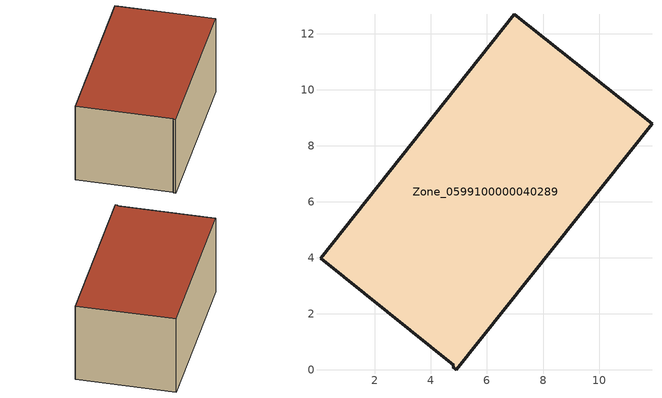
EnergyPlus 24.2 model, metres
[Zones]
Zone_0599100000040289
 floor ground (C_G): 4.78,0.11 4.82,0.16 0.06,3.99 6.98,12.7 11.89,8.79 4.91,0 z0.36
 wall outside (C_F): 11.89,8.79 6.98,12.7 0.06,3.99 4.82,0.16 4.78,0.11 4.91,0 11.89,8.79 z0.36:5.72
 roof outside (C_R): 4.82,0.16 4.78,0.11 4.91,0 11.89,8.79 6.98,12.7 0.06,3.99 z5.72
[BUILDING]
Pand.0599100000040289: North Axis=0; Terrain=City; Loads Convergence Tolerance Value=0.04; Temperature Convergence Tolerance Value=0.4; Solar Distribution=FullExterior; Maximum Number of Warmup Days=25; Minimum Number of Warmup Days=1
[Site:Location]
Rotterdam.The.Hague.AP_ZH_NLD Design_Conditions: Latitude=51.96; Longitude=4.45; Time Zone=1; Elevation=-4.5
[SITE:GROUNDTEMPERATURE:BUILDINGSURFACE]
18, 18, 18, 18, 18, 18, 18, 18, 18, 18, 18, 18
[MATERIAL] Thermal Absorptance=0.9; Solar Absorptance=0.7; Visible Absorptance=0.7
Name | Roughness | Thickness | Conductivity | Density | Specific Heat
G.TC.1975-1991 | MediumSmooth | 0.15 | 0.288461 | 540 | 1210
F.TC.1975-1991 | Rough | 0.3 | 0.230769 | 1920 | 840
R.TC.1975-1991 | MediumRough | 0.2 | 0.153846 | 1500 | 1000
[CONSTRUCTION]
C_G: G.TC.1975-1991
C_F: F.TC.1975-1991
C_R: R.TC.1975-1991
[ZONE]
Zone_0599100000040289: Type=1; Multiplier=1; Ceiling Height=Autocalculate; Volume=Autocalculate; Floor Area=autocalculate; Part of Total Floor Area=Yes
[ZONEINFILTRATION:DESIGNFLOWRATE]
Infil_Zone_0599100000040289: Zone or ZoneList or Space or SpaceList=Zone_0599100000040289; Schedule=AlwaysOn; Design Flow Rate Calculation Method=Flow/Area; Flow Rate per Floor Area=0.003; Constant Term Coefficient=1; Temperature Term Coefficient=0; Velocity Term Coefficient=0; Velocity Squared Term Coefficient=0
[HVACTEMPLATE:ZONE:IDEALLOADSAIRSYSTEM]
Zone_0599100000040289: Maximum Heating Supply Air Temperature=50; Minimum Cooling Supply Air Temperature=13; Maximum Heating Supply Air Humidity Ratio=0.0156; Minimum Cooling Supply Air Humidity Ratio=0.0077; Heating Limit=NoLimit; Cooling Limit=NoLimit; Dehumidification Control Type=ConstantSensibleHeatRatio; Cooling Sensible Heat Ratio=0.7; Dehumidification Setpoint=60; Humidification Control Type=None; Humidification Setpoint=30; Outdoor Air Method=None; Outdoor Air Flow Rate per Person=0.00944; Outdoor Air Flow Rate per Zone Floor Area=0; Outdoor Air Flow Rate per Zone=0; Demand Controlled Ventilation Type=None; Outdoor Air Economizer Type=NoEconomizer; Heat Recovery Type=None; Sensible Heat Recovery Effectiveness=0.7; Latent Heat Recovery Effectiveness=0.65
[ZONECONTROL:THERMOSTAT]
ThermostatControl_Zone_0599100000040289: Zone or ZoneList=Zone_0599100000040289; Control Type Schedule=DualSetpointControlType; Control 1=Thermostat_Zone_0599100000040289; Temperature Difference Between Cutout And Setpoint=0
[THERMOSTATSETPOINT:DUALSETPOINT]
Thermostat_Zone_0599100000040289: Heating Setpoint Temperature Schedule=HeatingSetpoint_Zone_0599100000040289; Cooling Setpoint Temperature Schedule=CoolingSetpoint_Zone_0599100000040289
[SCHEDULE:COMPACT]
HeatingSetpoint_Zone_0599100000040289: Through: 12/31, For: AllDays, Until: 24:00, 21
CoolingSetpoint_Zone_0599100000040289: Through: 12/31, For: AllDays, Until: 24:00, 24
DualSetpointControlType: Through: 12/31, For: AllDays, Until: 24:00, 4
AlwaysOn: Through: 12/31, For: AllDays, Until: 24:00, 1
